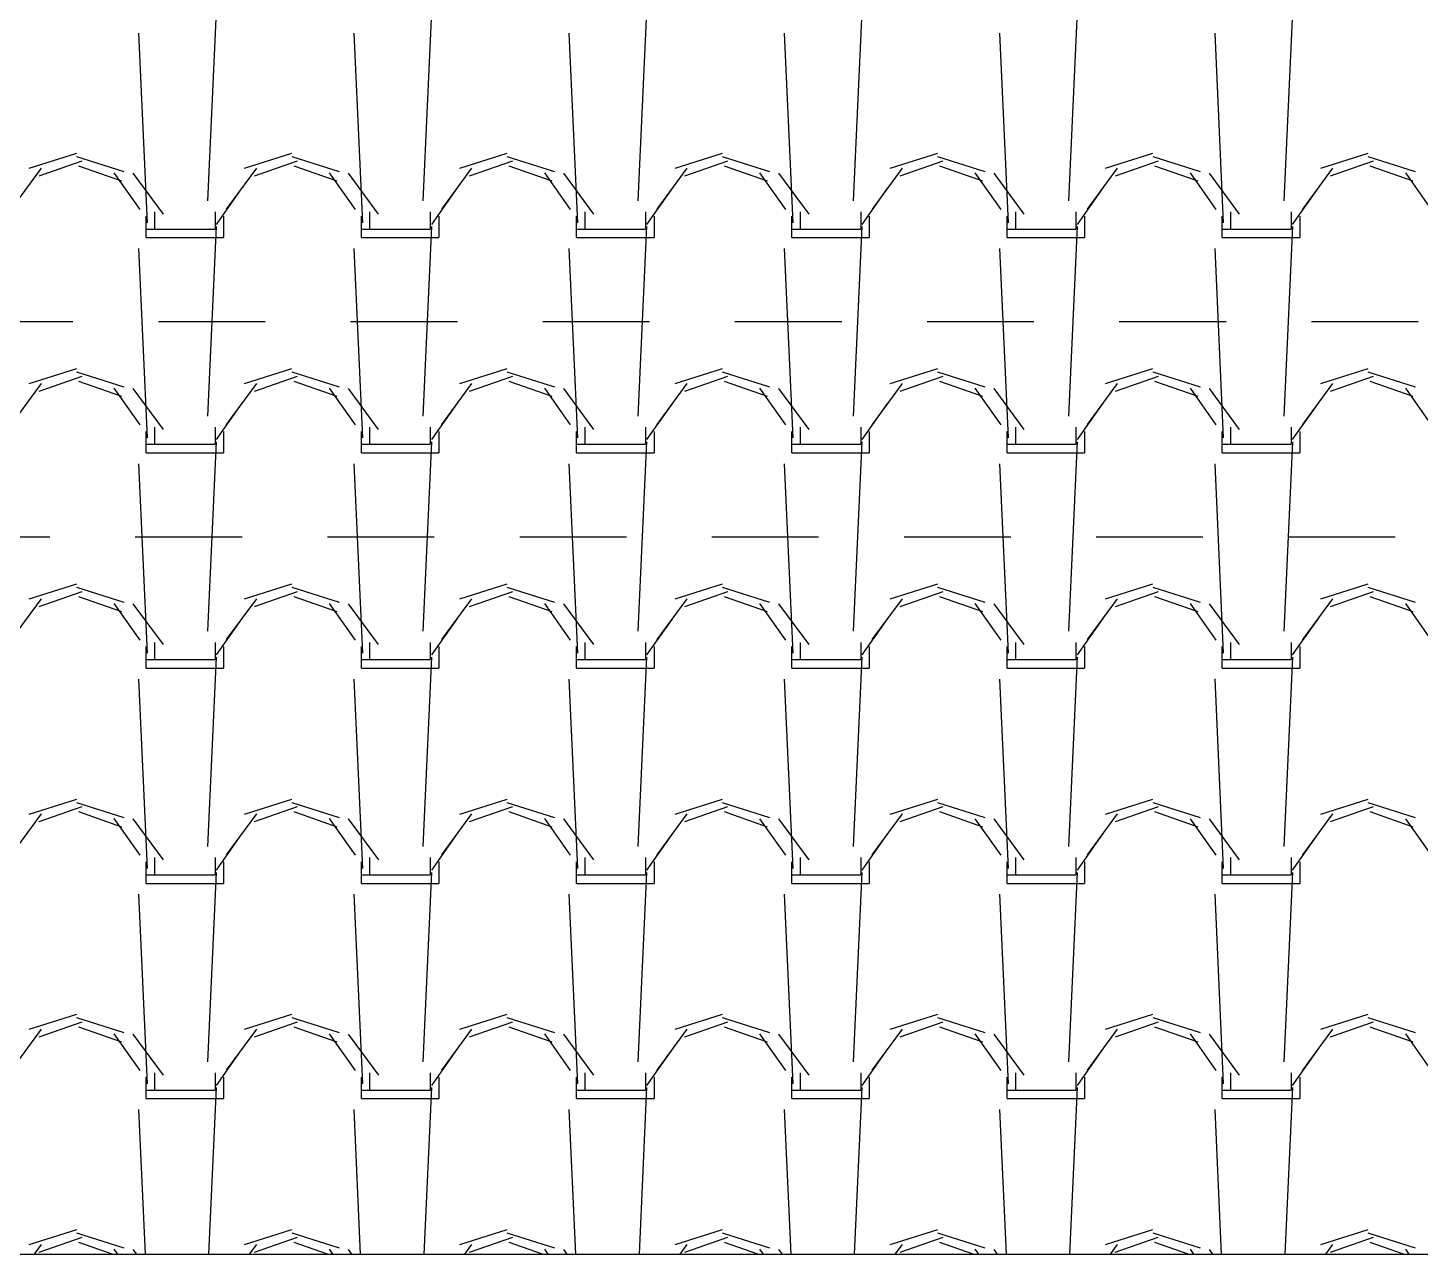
# Model space of a CAD drawing. Header units: millimetres. Extents: x 3923 to 4007, y 744 to 863.
# Drawn here: x 3935.642 to 3937.272, y 825.452 to 826.887 of the extents above; entities that cross this region are included whole.
import ezdxf

# ---------------------------------------------------------------- set-up
doc = ezdxf.new("R2010")
doc.units = ezdxf.units.MM
doc.linetypes.add('HIDDEN2', pattern=[0.1875, 0.125, -0.0625])
doc.layers.add('-HIDRO', color=8, linetype='Continuous')

msp = doc.modelspace()

# ---------------------------------------------------------------- linework, layer by layer
at = {"layer": '-HIDRO', "linetype": 'Continuous'}
for p, q in [((3935.853, 826.6847), (3935.8631, 826.9065)), ((3936.105, 826.6847), (3936.1151, 826.9065)), ((3936.357, 826.6847), (3936.3671, 826.9065)), ((3936.609, 826.6847), (3936.6191, 826.9065)), ((3936.861, 826.6847), (3936.8711, 826.9065)), ((3937.113, 826.6847), (3937.1231, 826.9065)), ((3935.7823, 826.6591), (3935.7722, 826.8808)), ((3936.0343, 826.6591), (3936.0242, 826.8808)), ((3936.2863, 826.6591), (3936.2762, 826.8808)), ((3936.5383, 826.6591), (3936.5282, 826.8808)), ((3936.7903, 826.6591), (3936.7802, 826.8809)), ((3937.0423, 826.6591), (3937.0322, 826.8809)), ((3935.6991, 826.74), (3935.6436, 826.7224)), ((3935.9511, 826.74), (3935.8956, 826.7224)), ((3936.2031, 826.74), (3936.1476, 826.7224)), ((3936.4551, 826.74), (3936.3996, 826.7224)), ((3936.7071, 826.74), (3936.6516, 826.7224)), ((3936.9591, 826.74), (3936.9036, 826.7224)), ((3937.2111, 826.74), (3937.1556, 826.7224)), ((3935.6578, 826.7229), (3935.6226, 826.675)), ((3935.7055, 826.7311), (3935.6551, 826.7135)), ((3935.7551, 826.7185), (3935.6996, 826.7361)), ((3935.7523, 826.7076), (3935.7019, 826.7252)), ((3935.9098, 826.7229), (3935.8746, 826.675)), ((3935.9575, 826.7311), (3935.9071, 826.7135)), ((3936.0071, 826.7185), (3935.9516, 826.7361)), ((3936.0043, 826.7076), (3935.9539, 826.7252)), ((3936.1618, 826.7229), (3936.1266, 826.675)), ((3936.2095, 826.7311), (3936.1591, 826.7135)), ((3936.2591, 826.7185), (3936.2036, 826.7361)), ((3936.2563, 826.7076), (3936.2059, 826.7252)), ((3936.4138, 826.7229), (3936.3786, 826.675)), ((3936.4615, 826.7311), (3936.4111, 826.7135)), ((3936.5111, 826.7185), (3936.4556, 826.7361)), ((3936.5083, 826.7076), (3936.4579, 826.7252)), ((3936.6658, 826.7229), (3936.6306, 826.675)), ((3936.7135, 826.7311), (3936.6631, 826.7135)), ((3936.7631, 826.7185), (3936.7076, 826.7361)), ((3936.7603, 826.7076), (3936.7099, 826.7252)), ((3936.9178, 826.7229), (3936.8826, 826.675)), ((3936.9655, 826.7311), (3936.9151, 826.7135)), ((3937.0151, 826.7185), (3936.9596, 826.7361)), ((3937.0123, 826.7076), (3936.9619, 826.7252)), ((3937.1698, 826.7229), (3937.1345, 826.675)), ((3937.2175, 826.7311), (3937.1671, 826.7135)), ((3937.2671, 826.7185), (3937.2116, 826.7361)), ((3937.2643, 826.7076), (3937.2139, 826.7252)), ((3935.7737, 826.6745), (3935.7434, 826.7174)), ((3935.8009, 826.6691), (3935.7657, 826.717)), ((3936.0257, 826.6745), (3935.9954, 826.7173)), ((3936.0529, 826.6691), (3936.0177, 826.717)), ((3936.2777, 826.6745), (3936.2474, 826.7173)), ((3936.3049, 826.6691), (3936.2697, 826.717)), ((3936.5297, 826.6745), (3936.4994, 826.7173)), ((3936.5569, 826.6691), (3936.5217, 826.717)), ((3936.7817, 826.6745), (3936.7514, 826.7173)), ((3936.8089, 826.6691), (3936.7737, 826.717)), ((3937.0337, 826.6745), (3937.0034, 826.7173)), ((3937.0609, 826.6691), (3937.0257, 826.717)), ((3937.2857, 826.6745), (3937.2554, 826.7173)), ((3935.8929, 826.6999), (3935.8627, 826.6571)), ((3936.1449, 826.6999), (3936.1147, 826.6571)), ((3936.3969, 826.6999), (3936.3667, 826.6571)), ((3936.6489, 826.6999), (3936.6187, 826.6571)), ((3936.9009, 826.6999), (3936.8707, 826.6571)), ((3937.1529, 826.6999), (3937.1227, 826.6571)), ((3935.7807, 826.6416), (3935.7807, 826.6668)), ((3935.7908, 826.6517), (3935.7908, 826.6718)), ((3935.8614, 826.6718), (3935.8614, 826.6517)), ((3935.8714, 826.6668), (3935.8714, 826.6416)), ((3936.0327, 826.6416), (3936.0327, 826.6668)), ((3936.0428, 826.6517), (3936.0428, 826.6718)), ((3936.1134, 826.6718), (3936.1134, 826.6517)), ((3936.1234, 826.6668), (3936.1234, 826.6416)), ((3936.2847, 826.6416), (3936.2847, 826.6668)), ((3936.2948, 826.6517), (3936.2948, 826.6718)), ((3936.3654, 826.6718), (3936.3654, 826.6517)), ((3936.3754, 826.6668), (3936.3754, 826.6416)), ((3936.5367, 826.6416), (3936.5367, 826.6668)), ((3936.5468, 826.6517), (3936.5468, 826.6718)), ((3936.6174, 826.6718), (3936.6174, 826.6517)), ((3936.6274, 826.6668), (3936.6274, 826.6416)), ((3936.7887, 826.6416), (3936.7887, 826.6668)), ((3936.7988, 826.6517), (3936.7988, 826.6718)), ((3936.8694, 826.6718), (3936.8694, 826.6517)), ((3936.8794, 826.6668), (3936.8794, 826.6416)), ((3937.0407, 826.6416), (3937.0407, 826.6668)), ((3937.0508, 826.6517), (3937.0508, 826.6718)), ((3937.1214, 826.6718), (3937.1214, 826.6517)), ((3937.1314, 826.6668), (3937.1314, 826.6416)), ((3935.7807, 826.6517), (3935.7908, 826.6517)), ((3935.7807, 826.6416), (3935.7908, 826.6416)), ((3935.7908, 826.6517), (3935.8614, 826.6517)), ((3935.7908, 826.6416), (3935.8714, 826.6416)), ((3935.853, 826.4327), (3935.8631, 826.6545)), ((3936.0327, 826.6517), (3936.0428, 826.6517)), ((3936.0327, 826.6416), (3936.0428, 826.6416)), ((3936.0428, 826.6517), (3936.1134, 826.6517)), ((3936.0428, 826.6416), (3936.1234, 826.6416)), ((3936.105, 826.4327), (3936.1151, 826.6545)), ((3936.2847, 826.6517), (3936.2948, 826.6517)), ((3936.2847, 826.6416), (3936.2948, 826.6416)), ((3936.2948, 826.6517), (3936.3654, 826.6517)), ((3936.2948, 826.6416), (3936.3754, 826.6416)), ((3936.357, 826.4327), (3936.3671, 826.6545)), ((3936.5367, 826.6517), (3936.5468, 826.6517)), ((3936.5367, 826.6416), (3936.5468, 826.6416)), ((3936.5468, 826.6517), (3936.6174, 826.6517)), ((3936.5468, 826.6416), (3936.6274, 826.6416)), ((3936.609, 826.4327), (3936.6191, 826.6545)), ((3936.7887, 826.6517), (3936.7988, 826.6517)), ((3936.7887, 826.6416), (3936.7988, 826.6416)), ((3936.7988, 826.6517), (3936.8694, 826.6517)), ((3936.7988, 826.6416), (3936.8794, 826.6416)), ((3936.861, 826.4327), (3936.8711, 826.6545)), ((3937.0407, 826.6517), (3937.0508, 826.6517)), ((3937.0407, 826.6416), (3937.0508, 826.6416)), ((3937.0508, 826.6517), (3937.1214, 826.6517)), ((3937.0508, 826.6416), (3937.1314, 826.6416)), ((3937.113, 826.4327), (3937.1231, 826.6545)), ((3935.7823, 826.4071), (3935.7722, 826.6288)), ((3936.0343, 826.4071), (3936.0242, 826.6288)), ((3936.2863, 826.4071), (3936.2762, 826.6288)), ((3936.5383, 826.4071), (3936.5282, 826.6288)), ((3936.7903, 826.4071), (3936.7802, 826.6288)), ((3937.0423, 826.4071), (3937.0322, 826.6289)), ((3935.6991, 826.488), (3935.6436, 826.4704)), ((3935.7055, 826.4791), (3935.6551, 826.4615)), ((3935.7551, 826.4665), (3935.6996, 826.4841)), ((3935.9511, 826.488), (3935.8956, 826.4704)), ((3935.9575, 826.4791), (3935.9071, 826.4615)), ((3936.0071, 826.4665), (3935.9516, 826.4841)), ((3936.2031, 826.488), (3936.1476, 826.4704)), ((3936.2095, 826.4791), (3936.1591, 826.4615)), ((3936.2591, 826.4665), (3936.2036, 826.4841)), ((3936.4551, 826.488), (3936.3996, 826.4704)), ((3936.4615, 826.4791), (3936.4111, 826.4615)), ((3936.5111, 826.4665), (3936.4556, 826.4841)), ((3936.7071, 826.488), (3936.6516, 826.4704)), ((3936.7135, 826.4791), (3936.6631, 826.4615)), ((3936.7631, 826.4665), (3936.7076, 826.4841)), ((3936.9591, 826.488), (3936.9036, 826.4704)), ((3936.9655, 826.4791), (3936.9151, 826.4615)), ((3937.0151, 826.4665), (3936.9596, 826.4841)), ((3937.2111, 826.488), (3937.1556, 826.4704)), ((3937.2175, 826.4791), (3937.1671, 826.4615)), ((3937.2671, 826.4665), (3937.2116, 826.4841)), ((3935.6578, 826.4709), (3935.6226, 826.423)), ((3935.7523, 826.4556), (3935.7019, 826.4732)), ((3935.7737, 826.4225), (3935.7434, 826.4654)), ((3935.8009, 826.4171), (3935.7657, 826.465)), ((3935.9098, 826.4709), (3935.8746, 826.423)), ((3936.0043, 826.4556), (3935.9539, 826.4732)), ((3936.0257, 826.4225), (3935.9954, 826.4654)), ((3936.0529, 826.4171), (3936.0177, 826.465)), ((3936.1618, 826.4709), (3936.1266, 826.423)), ((3936.2563, 826.4556), (3936.2059, 826.4732)), ((3936.2777, 826.4225), (3936.2474, 826.4653)), ((3936.3049, 826.4171), (3936.2697, 826.465)), ((3936.4138, 826.4709), (3936.3786, 826.423)), ((3936.5083, 826.4556), (3936.4579, 826.4732)), ((3936.5297, 826.4225), (3936.4994, 826.4653)), ((3936.5569, 826.4171), (3936.5217, 826.465)), ((3936.6658, 826.4709), (3936.6306, 826.423)), ((3936.7603, 826.4556), (3936.7099, 826.4732)), ((3936.7817, 826.4225), (3936.7514, 826.4653)), ((3936.8089, 826.4171), (3936.7737, 826.465)), ((3936.9178, 826.4709), (3936.8825, 826.423)), ((3937.0123, 826.4556), (3936.9619, 826.4732)), ((3937.0337, 826.4225), (3937.0034, 826.4653)), ((3937.0609, 826.4171), (3937.0257, 826.465)), ((3937.1698, 826.4709), (3937.1345, 826.423)), ((3937.2643, 826.4556), (3937.2139, 826.4732)), ((3937.2857, 826.4225), (3937.2554, 826.4653)), ((3935.8929, 826.4479), (3935.8627, 826.4051)), ((3936.1449, 826.4479), (3936.1147, 826.4051)), ((3936.3969, 826.4479), (3936.3667, 826.4051)), ((3936.6489, 826.4479), (3936.6187, 826.4051)), ((3936.9009, 826.4479), (3936.8707, 826.4051)), ((3937.1529, 826.4479), (3937.1227, 826.4051)), ((3935.7807, 826.3896), (3935.7807, 826.4148)), ((3935.7908, 826.3997), (3935.7908, 826.4198)), ((3935.8614, 826.4198), (3935.8614, 826.3997)), ((3935.8714, 826.4148), (3935.8714, 826.3896)), ((3936.0327, 826.3896), (3936.0327, 826.4148)), ((3936.0428, 826.3997), (3936.0428, 826.4198)), ((3936.1134, 826.4198), (3936.1134, 826.3997)), ((3936.1234, 826.4148), (3936.1234, 826.3896)), ((3936.2847, 826.3896), (3936.2847, 826.4148)), ((3936.2948, 826.3997), (3936.2948, 826.4198)), ((3936.3654, 826.4198), (3936.3654, 826.3997)), ((3936.3754, 826.4148), (3936.3754, 826.3896)), ((3936.5367, 826.3896), (3936.5367, 826.4148)), ((3936.5468, 826.3997), (3936.5468, 826.4198)), ((3936.6174, 826.4198), (3936.6174, 826.3997)), ((3936.6274, 826.4148), (3936.6274, 826.3896)), ((3936.7887, 826.3896), (3936.7887, 826.4148)), ((3936.7988, 826.3997), (3936.7988, 826.4198)), ((3936.8694, 826.4198), (3936.8694, 826.3997)), ((3936.8794, 826.4148), (3936.8794, 826.3896)), ((3937.0407, 826.3896), (3937.0407, 826.4148)), ((3937.0508, 826.3997), (3937.0508, 826.4198)), ((3937.1214, 826.4198), (3937.1214, 826.3997)), ((3937.1314, 826.4148), (3937.1314, 826.3896)), ((3935.7807, 826.3997), (3935.7908, 826.3997)), ((3935.7908, 826.3997), (3935.8614, 826.3997)), ((3935.853, 826.1807), (3935.8631, 826.4025)), ((3936.0327, 826.3997), (3936.0428, 826.3997)), ((3936.0428, 826.3997), (3936.1134, 826.3997)), ((3936.105, 826.1807), (3936.1151, 826.4025)), ((3936.2847, 826.3997), (3936.2948, 826.3997)), ((3936.2948, 826.3997), (3936.3654, 826.3997)), ((3936.357, 826.1807), (3936.3671, 826.4025)), ((3936.5367, 826.3997), (3936.5468, 826.3997)), ((3936.5468, 826.3997), (3936.6174, 826.3997)), ((3936.609, 826.1807), (3936.6191, 826.4025)), ((3936.7887, 826.3997), (3936.7988, 826.3997)), ((3936.7988, 826.3997), (3936.8694, 826.3997)), ((3936.861, 826.1807), (3936.8711, 826.4025)), ((3937.0407, 826.3997), (3937.0508, 826.3997)), ((3937.0508, 826.3997), (3937.1214, 826.3997)), ((3937.113, 826.1807), (3937.1231, 826.4025)), ((3935.7807, 826.3896), (3935.7908, 826.3896)), ((3935.7908, 826.3896), (3935.8714, 826.3896)), ((3936.0327, 826.3896), (3936.0428, 826.3896)), ((3936.0428, 826.3896), (3936.1234, 826.3896)), ((3936.2847, 826.3896), (3936.2948, 826.3896)), ((3936.2948, 826.3896), (3936.3754, 826.3896)), ((3936.5367, 826.3896), (3936.5468, 826.3896)), ((3936.5468, 826.3896), (3936.6274, 826.3896)), ((3936.7887, 826.3896), (3936.7988, 826.3896)), ((3936.7988, 826.3896), (3936.8794, 826.3896)), ((3937.0407, 826.3896), (3937.0508, 826.3896)), ((3937.0508, 826.3896), (3937.1314, 826.3896)), ((3935.7823, 826.1551), (3935.7722, 826.3768)), ((3936.0343, 826.1551), (3936.0242, 826.3768)), ((3936.2863, 826.1551), (3936.2762, 826.3768)), ((3936.5383, 826.1551), (3936.5282, 826.3768)), ((3936.7903, 826.1551), (3936.7802, 826.3768)), ((3937.0423, 826.1551), (3937.0322, 826.3769)), ((3935.6991, 826.236), (3935.6436, 826.2184)), ((3935.9511, 826.236), (3935.8956, 826.2184)), ((3936.2031, 826.236), (3936.1476, 826.2184)), ((3936.4551, 826.236), (3936.3996, 826.2184)), ((3936.7071, 826.236), (3936.6516, 826.2184)), ((3936.9591, 826.236), (3936.9036, 826.2184)), ((3937.2111, 826.236), (3937.1556, 826.2184)), ((3935.6578, 826.2189), (3935.6226, 826.171)), ((3935.7055, 826.2271), (3935.6551, 826.2095)), ((3935.7551, 826.2145), (3935.6996, 826.2321)), ((3935.7523, 826.2036), (3935.7019, 826.2212)), ((3935.9098, 826.2189), (3935.8746, 826.171)), ((3935.9575, 826.2271), (3935.9071, 826.2095)), ((3936.0071, 826.2145), (3935.9516, 826.2321)), ((3936.0043, 826.2036), (3935.9539, 826.2212)), ((3936.1618, 826.2189), (3936.1266, 826.171)), ((3936.2095, 826.2271), (3936.1591, 826.2095)), ((3936.2591, 826.2145), (3936.2036, 826.2321)), ((3936.2563, 826.2036), (3936.2059, 826.2212)), ((3936.4138, 826.2189), (3936.3786, 826.171)), ((3936.4615, 826.2271), (3936.4111, 826.2095)), ((3936.5111, 826.2145), (3936.4556, 826.2321)), ((3936.5083, 826.2036), (3936.4579, 826.2212)), ((3936.6658, 826.2189), (3936.6305, 826.171)), ((3936.7135, 826.2271), (3936.6631, 826.2095)), ((3936.7631, 826.2145), (3936.7076, 826.2321)), ((3936.7603, 826.2036), (3936.7099, 826.2212)), ((3936.9178, 826.2189), (3936.8825, 826.171)), ((3936.9655, 826.2271), (3936.9151, 826.2095)), ((3937.0151, 826.2145), (3936.9596, 826.2321)), ((3937.0123, 826.2036), (3936.9619, 826.2212)), ((3937.1698, 826.2189), (3937.1345, 826.171)), ((3937.2175, 826.2271), (3937.1671, 826.2095)), ((3937.2671, 826.2145), (3937.2116, 826.2321)), ((3937.2643, 826.2036), (3937.2139, 826.2212)), ((3935.7737, 826.1705), (3935.7434, 826.2134)), ((3935.801, 826.1651), (3935.7657, 826.213)), ((3936.0257, 826.1705), (3935.9954, 826.2134)), ((3936.0529, 826.1651), (3936.0177, 826.213)), ((3936.2777, 826.1705), (3936.2474, 826.2133)), ((3936.3049, 826.1651), (3936.2697, 826.213)), ((3936.5297, 826.1705), (3936.4994, 826.2133)), ((3936.5569, 826.1651), (3936.5217, 826.213)), ((3936.7817, 826.1705), (3936.7514, 826.2133)), ((3936.8089, 826.1651), (3936.7737, 826.213)), ((3937.0337, 826.1705), (3937.0034, 826.2133)), ((3937.0609, 826.1651), (3937.0257, 826.213)), ((3937.2857, 826.1705), (3937.2554, 826.2133)), ((3935.8929, 826.1959), (3935.8627, 826.1531)), ((3936.1449, 826.1959), (3936.1147, 826.1531)), ((3936.3969, 826.1959), (3936.3667, 826.1531)), ((3936.6489, 826.1959), (3936.6187, 826.1531)), ((3936.9009, 826.1959), (3936.8707, 826.1531)), ((3937.1529, 826.1959), (3937.1227, 826.1531)), ((3935.7807, 826.1376), (3935.7807, 826.1628)), ((3935.7908, 826.1477), (3935.7908, 826.1678)), ((3935.8614, 826.1678), (3935.8614, 826.1477)), ((3935.8714, 826.1628), (3935.8714, 826.1376)), ((3936.0327, 826.1376), (3936.0327, 826.1628)), ((3936.0428, 826.1477), (3936.0428, 826.1678)), ((3936.1134, 826.1678), (3936.1134, 826.1477)), ((3936.1234, 826.1628), (3936.1234, 826.1376)), ((3936.2847, 826.1376), (3936.2847, 826.1628)), ((3936.2948, 826.1477), (3936.2948, 826.1678)), ((3936.3654, 826.1678), (3936.3654, 826.1477)), ((3936.3754, 826.1628), (3936.3754, 826.1376)), ((3936.5367, 826.1376), (3936.5367, 826.1628)), ((3936.5468, 826.1477), (3936.5468, 826.1678)), ((3936.6174, 826.1678), (3936.6174, 826.1477)), ((3936.6274, 826.1628), (3936.6274, 826.1376)), ((3936.7887, 826.1376), (3936.7887, 826.1628)), ((3936.7988, 826.1477), (3936.7988, 826.1678)), ((3936.8694, 826.1678), (3936.8694, 826.1477)), ((3936.8794, 826.1628), (3936.8794, 826.1376)), ((3937.0407, 826.1376), (3937.0407, 826.1628)), ((3937.0508, 826.1477), (3937.0508, 826.1678)), ((3937.1214, 826.1678), (3937.1214, 826.1477)), ((3937.1314, 826.1628), (3937.1314, 826.1376)), ((3935.7807, 826.1477), (3935.7908, 826.1477)), ((3935.7807, 826.1376), (3935.7908, 826.1376)), ((3935.7908, 826.1477), (3935.8614, 826.1477)), ((3935.7908, 826.1376), (3935.8714, 826.1376)), ((3935.853, 825.9287), (3935.8631, 826.1505)), ((3936.0327, 826.1477), (3936.0428, 826.1477)), ((3936.0327, 826.1376), (3936.0428, 826.1376)), ((3936.0428, 826.1477), (3936.1134, 826.1477)), ((3936.0428, 826.1376), (3936.1234, 826.1376)), ((3936.105, 825.9287), (3936.1151, 826.1505)), ((3936.2847, 826.1477), (3936.2948, 826.1477)), ((3936.2847, 826.1376), (3936.2948, 826.1376)), ((3936.2948, 826.1477), (3936.3654, 826.1477)), ((3936.2948, 826.1376), (3936.3754, 826.1376)), ((3936.357, 825.9287), (3936.3671, 826.1505)), ((3936.5367, 826.1477), (3936.5468, 826.1477)), ((3936.5367, 826.1376), (3936.5468, 826.1376)), ((3936.5468, 826.1477), (3936.6174, 826.1477)), ((3936.5468, 826.1376), (3936.6274, 826.1376)), ((3936.609, 825.9287), (3936.6191, 826.1505)), ((3936.7887, 826.1477), (3936.7988, 826.1477)), ((3936.7887, 826.1376), (3936.7988, 826.1376)), ((3936.7988, 826.1477), (3936.8694, 826.1477)), ((3936.7988, 826.1376), (3936.8794, 826.1376)), ((3936.861, 825.9287), (3936.8711, 826.1505)), ((3937.0407, 826.1477), (3937.0508, 826.1477)), ((3937.0407, 826.1376), (3937.0508, 826.1376)), ((3937.0508, 826.1477), (3937.1214, 826.1477)), ((3937.0508, 826.1376), (3937.1314, 826.1376)), ((3937.113, 825.9287), (3937.1231, 826.1505)), ((3935.7823, 825.9031), (3935.7722, 826.1248)), ((3936.0343, 825.9031), (3936.0242, 826.1248)), ((3936.2863, 825.9031), (3936.2762, 826.1248)), ((3936.5383, 825.9031), (3936.5282, 826.1248)), ((3936.7903, 825.9031), (3936.7802, 826.1248)), ((3937.0423, 825.9031), (3937.0322, 826.1249)), ((3935.6991, 825.984), (3935.6436, 825.9664)), ((3935.7055, 825.9751), (3935.6551, 825.9575)), ((3935.7551, 825.9625), (3935.6996, 825.9801)), ((3935.9511, 825.984), (3935.8956, 825.9664)), ((3935.9575, 825.9751), (3935.9071, 825.9575)), ((3936.0071, 825.9625), (3935.9516, 825.9801)), ((3936.2031, 825.984), (3936.1476, 825.9664)), ((3936.2095, 825.9751), (3936.1591, 825.9575)), ((3936.2591, 825.9625), (3936.2036, 825.9801)), ((3936.4551, 825.984), (3936.3996, 825.9664)), ((3936.4615, 825.9751), (3936.4111, 825.9575)), ((3936.5111, 825.9625), (3936.4556, 825.9801)), ((3936.7071, 825.984), (3936.6516, 825.9664)), ((3936.7135, 825.9751), (3936.6631, 825.9575)), ((3936.7631, 825.9625), (3936.7076, 825.9801)), ((3936.9591, 825.984), (3936.9036, 825.9664)), ((3936.9655, 825.9751), (3936.9151, 825.9575)), ((3937.0151, 825.9625), (3936.9596, 825.9801)), ((3937.2111, 825.984), (3937.1556, 825.9664)), ((3937.2175, 825.9751), (3937.1671, 825.9575)), ((3937.2671, 825.9625), (3937.2116, 825.9801)), ((3935.6578, 825.9669), (3935.6226, 825.919)), ((3935.7523, 825.9516), (3935.7019, 825.9692)), ((3935.7737, 825.9185), (3935.7434, 825.9614)), ((3935.801, 825.9131), (3935.7657, 825.961)), ((3935.9098, 825.9669), (3935.8746, 825.919)), ((3936.0043, 825.9516), (3935.9539, 825.9692)), ((3936.0257, 825.9185), (3935.9954, 825.9614)), ((3936.053, 825.9131), (3936.0177, 825.961)), ((3936.1618, 825.9669), (3936.1266, 825.919)), ((3936.2563, 825.9516), (3936.2059, 825.9692)), ((3936.2777, 825.9185), (3936.2474, 825.9614)), ((3936.3049, 825.9131), (3936.2697, 825.961)), ((3936.4138, 825.9669), (3936.3786, 825.919)), ((3936.5083, 825.9516), (3936.4579, 825.9692)), ((3936.5297, 825.9185), (3936.4994, 825.9613)), ((3936.5569, 825.9131), (3936.5217, 825.961)), ((3936.6658, 825.9669), (3936.6305, 825.919)), ((3936.7603, 825.9516), (3936.7099, 825.9692)), ((3936.7817, 825.9185), (3936.7514, 825.9613)), ((3936.8089, 825.9131), (3936.7737, 825.961)), ((3936.9178, 825.9669), (3936.8825, 825.919)), ((3937.0123, 825.9516), (3936.9619, 825.9692)), ((3937.0337, 825.9185), (3937.0034, 825.9613)), ((3937.0609, 825.9131), (3937.0257, 825.961)), ((3937.1698, 825.9669), (3937.1345, 825.919)), ((3937.2643, 825.9516), (3937.2139, 825.9692)), ((3937.2857, 825.9185), (3937.2554, 825.9613)), ((3935.8929, 825.9439), (3935.8627, 825.9011)), ((3936.1449, 825.9439), (3936.1147, 825.9011)), ((3936.3969, 825.9439), (3936.3667, 825.9011)), ((3936.6489, 825.9439), (3936.6187, 825.9011)), ((3936.9009, 825.9439), (3936.8707, 825.9011)), ((3937.1529, 825.9439), (3937.1227, 825.9011)), ((3935.7807, 825.8856), (3935.7807, 825.9108)), ((3935.7908, 825.8957), (3935.7908, 825.9158)), ((3935.8614, 825.9158), (3935.8614, 825.8957)), ((3935.8714, 825.9108), (3935.8714, 825.8856)), ((3936.0327, 825.8856), (3936.0327, 825.9108)), ((3936.0428, 825.8957), (3936.0428, 825.9158)), ((3936.1134, 825.9158), (3936.1134, 825.8957)), ((3936.1234, 825.9108), (3936.1234, 825.8856)), ((3936.2847, 825.8856), (3936.2847, 825.9108)), ((3936.2948, 825.8957), (3936.2948, 825.9158)), ((3936.3654, 825.9158), (3936.3654, 825.8957)), ((3936.3754, 825.9108), (3936.3754, 825.8856)), ((3936.5367, 825.8856), (3936.5367, 825.9108)), ((3936.5468, 825.8957), (3936.5468, 825.9158)), ((3936.6174, 825.9158), (3936.6174, 825.8957)), ((3936.6274, 825.9108), (3936.6274, 825.8856)), ((3936.7887, 825.8856), (3936.7887, 825.9108)), ((3936.7988, 825.8957), (3936.7988, 825.9158)), ((3936.8694, 825.9158), (3936.8694, 825.8957)), ((3936.8794, 825.9108), (3936.8794, 825.8856)), ((3937.0407, 825.8856), (3937.0407, 825.9108)), ((3937.0508, 825.8957), (3937.0508, 825.9158)), ((3937.1214, 825.9158), (3937.1214, 825.8957)), ((3937.1314, 825.9108), (3937.1314, 825.8856)), ((3935.7807, 825.8957), (3935.7908, 825.8957)), ((3935.7908, 825.8957), (3935.8614, 825.8957)), ((3935.853, 825.6767), (3935.8631, 825.8985)), ((3936.0327, 825.8957), (3936.0428, 825.8957)), ((3936.0428, 825.8957), (3936.1134, 825.8957)), ((3936.105, 825.6767), (3936.1151, 825.8985)), ((3936.2847, 825.8957), (3936.2948, 825.8957)), ((3936.2948, 825.8957), (3936.3654, 825.8957)), ((3936.357, 825.6767), (3936.3671, 825.8985)), ((3936.5367, 825.8957), (3936.5468, 825.8957)), ((3936.5468, 825.8957), (3936.6174, 825.8957)), ((3936.609, 825.6767), (3936.6191, 825.8985)), ((3936.7887, 825.8957), (3936.7988, 825.8957)), ((3936.7988, 825.8957), (3936.8694, 825.8957)), ((3936.861, 825.6767), (3936.8711, 825.8985)), ((3937.0407, 825.8957), (3937.0508, 825.8957)), ((3937.0508, 825.8957), (3937.1214, 825.8957)), ((3937.113, 825.6767), (3937.1231, 825.8985)), ((3935.7807, 825.8856), (3935.7908, 825.8856)), ((3935.7908, 825.8856), (3935.8714, 825.8856)), ((3936.0327, 825.8856), (3936.0428, 825.8856)), ((3936.0428, 825.8856), (3936.1234, 825.8856)), ((3936.2847, 825.8856), (3936.2948, 825.8856)), ((3936.2948, 825.8856), (3936.3754, 825.8856)), ((3936.5367, 825.8856), (3936.5468, 825.8856)), ((3936.5468, 825.8856), (3936.6274, 825.8856)), ((3936.7887, 825.8856), (3936.7988, 825.8856)), ((3936.7988, 825.8856), (3936.8794, 825.8856)), ((3937.0407, 825.8856), (3937.0508, 825.8856)), ((3937.0508, 825.8856), (3937.1314, 825.8856)), ((3935.7823, 825.6511), (3935.7722, 825.8728)), ((3936.0343, 825.6511), (3936.0242, 825.8728)), ((3936.2863, 825.6511), (3936.2762, 825.8728)), ((3936.5383, 825.6511), (3936.5282, 825.8728)), ((3936.7903, 825.6511), (3936.7802, 825.8728)), ((3937.0423, 825.6511), (3937.0322, 825.8729)), ((3935.6991, 825.732), (3935.6436, 825.7144)), ((3935.7551, 825.7105), (3935.6996, 825.7281)), ((3935.9511, 825.732), (3935.8956, 825.7144)), ((3936.0071, 825.7105), (3935.9516, 825.7281)), ((3936.2031, 825.732), (3936.1476, 825.7144)), ((3936.2591, 825.7105), (3936.2036, 825.7281)), ((3936.4551, 825.732), (3936.3996, 825.7144)), ((3936.5111, 825.7105), (3936.4556, 825.7281)), ((3936.7071, 825.732), (3936.6516, 825.7144)), ((3936.7631, 825.7105), (3936.7076, 825.7281)), ((3936.9591, 825.732), (3936.9036, 825.7144)), ((3937.0151, 825.7105), (3936.9596, 825.7281)), ((3937.2111, 825.732), (3937.1556, 825.7144)), ((3937.2671, 825.7105), (3937.2116, 825.7281)), ((3935.6578, 825.7149), (3935.6226, 825.667)), ((3935.7055, 825.7231), (3935.6551, 825.7055)), ((3935.7523, 825.6996), (3935.7019, 825.7172)), ((3935.9098, 825.7149), (3935.8746, 825.667)), ((3935.9575, 825.7231), (3935.9071, 825.7055)), ((3936.0043, 825.6996), (3935.9539, 825.7172)), ((3936.1618, 825.7149), (3936.1266, 825.667)), ((3936.2095, 825.7231), (3936.1591, 825.7055)), ((3936.2563, 825.6996), (3936.2059, 825.7172)), ((3936.4138, 825.7149), (3936.3785, 825.667)), ((3936.4615, 825.7231), (3936.4111, 825.7055)), ((3936.5083, 825.6996), (3936.4579, 825.7172)), ((3936.6658, 825.7149), (3936.6305, 825.667)), ((3936.7135, 825.7231), (3936.6631, 825.7055)), ((3936.7603, 825.6996), (3936.7099, 825.7172)), ((3936.9178, 825.7149), (3936.8825, 825.667)), ((3936.9655, 825.7231), (3936.9151, 825.7055)), ((3937.0123, 825.6996), (3936.9619, 825.7172)), ((3937.1698, 825.7149), (3937.1345, 825.667)), ((3937.2174, 825.7231), (3937.167, 825.7055)), ((3937.2643, 825.6996), (3937.2139, 825.7172)), ((3935.7737, 825.6665), (3935.7434, 825.7094)), ((3935.801, 825.6611), (3935.7657, 825.709)), ((3936.0257, 825.6665), (3935.9954, 825.7094)), ((3936.053, 825.6611), (3936.0177, 825.709)), ((3936.2777, 825.6665), (3936.2474, 825.7094)), ((3936.3049, 825.6611), (3936.2697, 825.709)), ((3936.5297, 825.6665), (3936.4994, 825.7094)), ((3936.5569, 825.6611), (3936.5217, 825.709)), ((3936.7817, 825.6665), (3936.7514, 825.7093)), ((3936.8089, 825.6611), (3936.7737, 825.709)), ((3937.0337, 825.6665), (3937.0034, 825.7093)), ((3937.0609, 825.6611), (3937.0257, 825.709)), ((3937.2857, 825.6665), (3937.2554, 825.7093)), ((3935.8929, 825.6919), (3935.8627, 825.6491)), ((3936.1449, 825.6919), (3936.1147, 825.6491)), ((3936.3969, 825.6919), (3936.3667, 825.6491)), ((3936.6489, 825.6919), (3936.6187, 825.6491)), ((3936.9009, 825.6919), (3936.8707, 825.6491)), ((3937.1529, 825.6919), (3937.1227, 825.6491)), ((3935.7908, 825.6437), (3935.7908, 825.6638)), ((3935.8614, 825.6638), (3935.8614, 825.6437)), ((3936.0428, 825.6437), (3936.0428, 825.6638)), ((3936.1134, 825.6638), (3936.1134, 825.6437)), ((3936.2948, 825.6437), (3936.2948, 825.6638)), ((3936.3654, 825.6638), (3936.3654, 825.6437)), ((3936.5468, 825.6437), (3936.5468, 825.6638)), ((3936.6174, 825.6638), (3936.6174, 825.6437)), ((3936.7988, 825.6437), (3936.7988, 825.6638)), ((3936.8694, 825.6638), (3936.8694, 825.6437)), ((3937.0508, 825.6437), (3937.0508, 825.6638)), ((3937.1214, 825.6638), (3937.1214, 825.6437)), ((3935.7807, 825.6336), (3935.7807, 825.6588)), ((3935.8542, 825.4515), (3935.8631, 825.6465)), ((3935.8714, 825.6588), (3935.8714, 825.6336)), ((3936.0327, 825.6336), (3936.0327, 825.6588)), ((3936.1062, 825.4515), (3936.1151, 825.6465)), ((3936.1234, 825.6588), (3936.1234, 825.6336)), ((3936.2847, 825.6336), (3936.2847, 825.6588)), ((3936.3582, 825.4515), (3936.3671, 825.6465)), ((3936.3754, 825.6588), (3936.3754, 825.6336)), ((3936.5367, 825.6336), (3936.5367, 825.6588)), ((3936.6102, 825.4515), (3936.6191, 825.6465)), ((3936.6274, 825.6588), (3936.6274, 825.6336)), ((3936.7887, 825.6336), (3936.7887, 825.6588)), ((3936.8622, 825.4515), (3936.8711, 825.6465)), ((3936.8794, 825.6588), (3936.8794, 825.6336)), ((3937.0407, 825.6336), (3937.0407, 825.6588)), ((3937.1142, 825.4515), (3937.1231, 825.6465)), ((3937.1314, 825.6588), (3937.1314, 825.6336)), ((3935.7807, 825.6437), (3935.7908, 825.6437)), ((3935.7807, 825.6336), (3935.7908, 825.6336)), ((3935.7908, 825.6437), (3935.8614, 825.6437)), ((3935.7908, 825.6336), (3935.8714, 825.6336)), ((3936.0327, 825.6437), (3936.0428, 825.6437)), ((3936.0327, 825.6336), (3936.0428, 825.6336)), ((3936.0428, 825.6437), (3936.1134, 825.6437)), ((3936.0428, 825.6336), (3936.1234, 825.6336)), ((3936.2847, 825.6437), (3936.2948, 825.6437)), ((3936.2847, 825.6336), (3936.2948, 825.6336)), ((3936.2948, 825.6437), (3936.3654, 825.6437)), ((3936.2948, 825.6336), (3936.3754, 825.6336)), ((3936.5367, 825.6437), (3936.5468, 825.6437)), ((3936.5367, 825.6336), (3936.5468, 825.6336)), ((3936.5468, 825.6437), (3936.6174, 825.6437)), ((3936.5468, 825.6336), (3936.6274, 825.6336)), ((3936.7887, 825.6437), (3936.7988, 825.6437)), ((3936.7887, 825.6336), (3936.7988, 825.6336)), ((3936.7988, 825.6437), (3936.8694, 825.6437)), ((3936.7988, 825.6336), (3936.8794, 825.6336)), ((3937.0407, 825.6437), (3937.0508, 825.6437)), ((3937.0407, 825.6336), (3937.0508, 825.6336)), ((3937.0508, 825.6437), (3937.1214, 825.6437)), ((3937.0508, 825.6336), (3937.1314, 825.6336)), ((3935.7799, 825.4515), (3935.7722, 825.6208)), ((3936.0319, 825.4515), (3936.0242, 825.6208)), ((3936.2839, 825.4515), (3936.2762, 825.6208)), ((3936.5359, 825.4515), (3936.5282, 825.6208)), ((3936.7879, 825.4515), (3936.7802, 825.6208)), ((3937.0399, 825.4515), (3937.0322, 825.6209)), ((3935.6991, 825.48), (3935.6436, 825.4624)), ((3935.7055, 825.4711), (3935.6551, 825.4535)), ((3935.7551, 825.4585), (3935.6996, 825.4761)), ((3935.9511, 825.48), (3935.8956, 825.4624)), ((3935.9575, 825.4711), (3935.9071, 825.4535)), ((3936.0071, 825.4585), (3935.9516, 825.4761)), ((3936.2031, 825.48), (3936.1476, 825.4624)), ((3936.2095, 825.4711), (3936.1591, 825.4535)), ((3936.2591, 825.4585), (3936.2036, 825.4761)), ((3936.4551, 825.48), (3936.3996, 825.4624)), ((3936.4614, 825.4711), (3936.411, 825.4535)), ((3936.5111, 825.4585), (3936.4556, 825.4761)), ((3936.7071, 825.48), (3936.6516, 825.4624)), ((3936.7134, 825.4711), (3936.663, 825.4535)), ((3936.7631, 825.4585), (3936.7076, 825.4761)), ((3936.9591, 825.48), (3936.9036, 825.4624)), ((3936.9654, 825.4711), (3936.915, 825.4535)), ((3937.0151, 825.4585), (3936.9596, 825.4761)), ((3937.2111, 825.48), (3937.1556, 825.4624)), ((3937.2174, 825.4711), (3937.167, 825.4535)), ((3937.2671, 825.4585), (3937.2116, 825.4761)), ((3932.4531, 825.4515), (3938.5851, 825.4515)), ((3935.6578, 825.4629), (3935.6495, 825.4515)), ((3935.7409, 825.4515), (3935.7019, 825.4652)), ((3935.7475, 825.4515), (3935.7434, 825.4574)), ((3935.7697, 825.4515), (3935.7657, 825.457)), ((3935.9098, 825.4629), (3935.9015, 825.4515)), ((3935.9929, 825.4515), (3935.9539, 825.4652)), ((3935.9995, 825.4515), (3935.9954, 825.4574)), ((3936.0217, 825.4515), (3936.0177, 825.457)), ((3936.1618, 825.4629), (3936.1535, 825.4515)), ((3936.2449, 825.4515), (3936.2059, 825.4652)), ((3936.2515, 825.4515), (3936.2474, 825.4574)), ((3936.2737, 825.4515), (3936.2697, 825.457)), ((3936.4138, 825.4629), (3936.4055, 825.4515)), ((3936.4969, 825.4515), (3936.4579, 825.4652)), ((3936.5035, 825.4515), (3936.4994, 825.4574)), ((3936.5257, 825.4515), (3936.5217, 825.457)), ((3936.6658, 825.4629), (3936.6575, 825.4515)), ((3936.7489, 825.4515), (3936.7099, 825.4652)), ((3936.7555, 825.4515), (3936.7514, 825.4573)), ((3936.7777, 825.4515), (3936.7737, 825.457)), ((3936.9178, 825.4629), (3936.9095, 825.4515)), ((3937.0009, 825.4515), (3936.9619, 825.4652)), ((3937.0075, 825.4515), (3937.0034, 825.4573)), ((3937.0297, 825.4515), (3937.0257, 825.457)), ((3937.1698, 825.4629), (3937.1615, 825.4515)), ((3937.2529, 825.4515), (3937.2139, 825.4652)), ((3937.2595, 825.4515), (3937.2554, 825.4573))]:
    msp.add_line(p, q, dxfattribs=at)
at = {"layer": '-HIDRO', "linetype": 'HIDDEN2'}
for p, q in [((3933.5451, 826.5435), (3938.5851, 826.5435)), ((3933.2931, 826.2915), (3938.5851, 826.2915))]:
    msp.add_line(p, q, dxfattribs=at)

doc.saveas('drawing.dxf')
